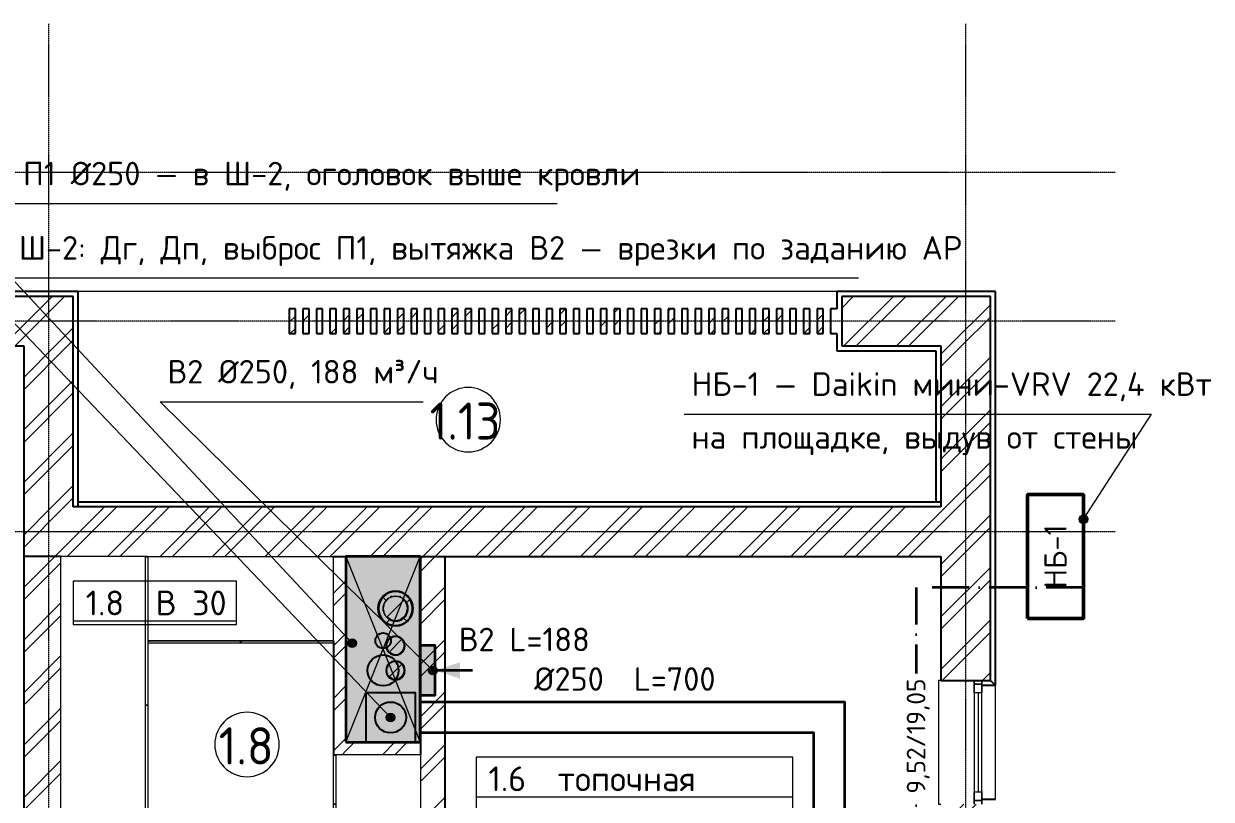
# Model space of a CAD drawing. Header units: millimetres. Extents: x -5016 to 22834, y -6019 to 18943.
# Drawn here: x 12400 to 21982, y 11640 to 17902 of the extents above; entities that cross this region are included whole.
import ezdxf
from ezdxf.enums import TextEntityAlignment as Align

# ---------------------------------------------------------------- set-up
doc = ezdxf.new("R2010")
doc.units = ezdxf.units.MM
doc.linetypes.add('ОВ_ШП', pattern=[460, 300, -80, 0, -80])
doc.linetypes.add('Осевая 12-2-2', pattern=[16, 12, -2, 0, -2])
for name, color, linetype, lineweight in [('A-AREA-IDEN', 8, 'Continuous', 13), ('A-COLS', 8, 'Continuous', 13), ('A-DETL-GENF', 9, 'Continuous', 13), ('A-FLOR', 9, 'Continuous', 13), ('A-GLAZ', 8, 'Continuous', 13), ('A-WALL', 8, 'Continuous', 13), ('A-WALL-PATT', 8, 'Continuous', 13), ('I-FURN', 9, 'Continuous', 13), ('S-GRID', 8, 'Continuous', 13), ('АР_подложка', 8, 'Continuous', 13), ('ОВ_В', 32, 'Continuous', 35), ('ОВ_Выброс', 8, 'Continuous', 35), ('ОВ_выноски', 7, 'Continuous', 18), ('ОВ_марки', 7, 'Continuous', 18), ('ОВ_Фреон', 6, 'Continuous', 35), ('ОВ_шахты', 7, 'Continuous', 35)]:
    doc.layers.add(name, color=color, linetype=linetype, lineweight=lineweight)
doc.styles.add('GOST', font='isocpeur.ttf', dxfattribs={"width": 0.9})
doc.styles.add('GOST Common', font='GOST_Common.ttf', dxfattribs={"height": 300})
pattern_1 = [(45, (0, 0), (-212.132, 212.132), []), (45, (0, 100), (-212.132, 212.132), [])]

# ---------------------------------------------------------------- blocks, each defined once
blk = doc.blocks.new('INT 18 Шкаф - INT 18 Шкаф-1611660-Этаж 1 - Планировка')
at = {"layer": 'I-FURN'}
for p, q in [((-400, 350), (400, 350)), ((-400, 350), (-400, -330)), ((400, -330), (400, 350)), ((400, -330), (-400, -330)), ((-398.5, -332), (-0.8, -332)), ((-398.5, -332), (-398.5, -350)), ((-0.8, -350), (-398.5, -350)), ((-0.8, -350), (-0.8, -332)), ((0.8, -332), (398.5, -332)), ((0.8, -332), (0.8, -350)), ((398.5, -350), (0.8, -350)), ((398.5, -350), (398.5, -332))]:
    blk.add_line(p, q, dxfattribs=at)
blk = doc.blocks.new('INT 20 Окно Прямоугольник 1ст - INT 20 Окно Прямоугольник 1ст 1000-3000h-1568821-Этаж 1 - Планировка')
at = {"layer": 'A-GLAZ'}
for p, q in [((460, 240), (-460, 240)), ((-500, 130), (-400, 130)), ((-470, 130), (-500, 130)), ((-470, 70), (-470, 130)), ((-400, 130), (-470, 130)), ((-470, 130), (-470, 70)), ((400, 130), (500, 130)), ((470, 130), (400, 130)), ((500, 130), (470, 130)), ((470, 130), (470, 70)), ((470, 70), (470, 130)), ((-500, 70), (-470, 70)), ((-400, 70), (-500, 70)), ((-470, 70), (-400, 70)), ((500, 70), (400, 70)), ((400, 70), (470, 70)), ((470, 70), (500, 70)), ((-500, -200), (-500, -220)), ((-500, -220), (500, -220)), ((500, -220), (500, -200))]:
    blk.add_line(p, q, dxfattribs=at)
blk = doc.blocks.new('INT 20 Откосы окон снаружи Прямоугольник - INT 20 Откосы окон снаружи Прямоугольник-1566574-Этаж 1 - Планировка')
at = {"layer": 'A-WALL', "lineweight": 25}
for p, q in [((-476.7, 30), (-476.7, -80)), ((443.3, -80), (443.3, 30))]:
    blk.add_line(p, q, dxfattribs=at)
blk = doc.blocks.new('INT 20 Створка - 05_ Правое поворотно-откидное-1566575-Этаж 1 - Планировка')
at = {"layer": 'A-GLAZ'}
for p, q in [((400, 30), (-400, 30)), ((-400, 30), (-400, -30)), ((400, 30), (-400, 30)), ((-400, 30), (-400, -30)), ((400, -30), (400, 30)), ((400, -30), (400, 30)), ((-400, 0), (400, 0)), ((-400, -30), (400, -30)), ((-400, -30), (400, -30))]:
    blk.add_line(p, q, dxfattribs=at)
blk = doc.blocks.new('INT 18 Шкаф - INT 18 Шкаф-1565127-Этаж 1 - Планировка')
at = {"layer": 'I-FURN'}
for p, q in [((-750, 350), (750, 350)), ((-750, 350), (-750, -330)), ((750, -330), (750, 350)), ((750, -330), (-750, -330)), ((-748.5, -332), (-0.8, -332)), ((-748.5, -332), (-748.5, -350)), ((-0.8, -350), (-748.5, -350)), ((-0.8, -350), (-0.8, -332)), ((0.8, -332), (748.5, -332)), ((0.8, -332), (0.8, -350)), ((748.5, -350), (0.8, -350)), ((748.5, -350), (748.5, -332))]:
    blk.add_line(p, q, dxfattribs=at)
blk = doc.blocks.new('INT 18 Шкаф - INT 18 Шкаф-1565469-Этаж 1 - Планировка')
at = {"layer": 'I-FURN'}
for p, q in [((-1200, 330), (-1200, -350)), ((-1200, 330), (1200, 330)), ((-1198.5, 350), (-1198.5, 332)), ((-0.8, 332), (-1198.5, 332)), ((-520, 350), (-0.8, 350)), ((-0.8, 332), (-0.8, 350)), ((0.8, 350), (1198.5, 350)), ((0.8, 350), (0.8, 332)), ((1198.5, 332), (0.8, 332)), ((1198.5, 332), (1198.5, 350)), ((1200, -350), (1200, 330)), ((1200, -350), (-1200, -350))]:
    blk.add_line(p, q, dxfattribs=at)
blk = doc.blocks.new('INT Марка помещения - Номер помещения _ Площадь _ Имя-1615504-Этаж 1 - Планировка')
at = {"layer": 'A-AREA-IDEN'}
for start, end in [(360, 180), (180, 360)]:
    blk.add_arc((0, 0), 2.6, start, end, dxfattribs=at)
blk = doc.blocks.new('АР_План_1_этажа')
at = {"layer": 'A-COLS'}
h = blk.add_hatch(dxfattribs=at)
h.set_pattern_fill('FP_3', color=256, style=0, pattern_type=2)
h.set_pattern_definition([(45, (0, 0), (-141.4214, 141.4214), []), (135, (0, 0), (-141.4214, -141.4214), [])])
h.paths.add_polyline_path([(17568.2, 17714.6), (17607.1, 17720.2), (17642.8, 17736.6), (17672.5, 17762.3), (17693.7, 17795.3), (17704.8, 17833), (17704.8, 17872.3), (17693.1, 17910.9), (17672.5, 17943), (17642.8, 17968.7), (17607.1, 17985.1), (17568.2, 17990.6), (17529.3, 17985.1), (17493.6, 17968.7), (17463.9, 17943), (17442.7, 17910), (17431.6, 17872.3), (17431.6, 17833), (17442.7, 17795.3), (17463.9, 17762.3), (17493.6, 17736.6), (17529.3, 17720.2)])
h.paths.add_polyline_path([(17568.2, 17752.6), (17534, 17758.7), (17503.9, 17776), (17481.6, 17802.6), (17471.6, 17826.8), (17468.2, 17852.6), (17471.6, 17878.5), (17481.6, 17902.6), (17497.5, 17923.4), (17518.2, 17939.2), (17542.3, 17949.2), (17568.2, 17952.6), (17594.1, 17949.2), (17618.2, 17939.2), (17638.1, 17922.5), (17654.8, 17902.6), (17666.7, 17870), (17666.7, 17835.3), (17654.8, 17802.6), (17632.5, 17776), (17602.4, 17758.7)])
at = {"layer": 'A-DETL-GENF'}
for points in [[(17497.5, 17781.9), (17638.9, 17923.4), (17618.2, 17939.2), (17594.1, 17949.2), (17568.2, 17952.6), (17542.3, 17949.2), (17518.2, 17939.2), (17497.5, 17923.4), (17481.6, 17902.6), (17471.6, 17878.5), (17468.2, 17852.6), (17471.6, 17826.8), (17481.6, 17802.6)], [(17516.6, 17501), (17619.8, 17604.3), (17604.7, 17615.9), (17587.1, 17623.2), (17568.2, 17625.6), (17549.3, 17623.2), (17531.7, 17615.9), (17516.6, 17604.3), (17505, 17589.1), (17497.7, 17571.5), (17495.2, 17552.6), (17497.7, 17533.7), (17505, 17516.1)], [(17516.6, 17301), (17619.8, 17404.3), (17604.7, 17415.9), (17587.1, 17423.2), (17568.2, 17425.6), (17549.3, 17423.2), (17531.7, 17415.9), (17516.6, 17404.3), (17503.7, 17386), (17497.7, 17371.5), (17495.2, 17352.6), (17497.7, 17333.7), (17505, 17316.1)]]:
    blk.add_hatch(color=256, dxfattribs=at).paths.add_polyline_path(points)
at = {"layer": 'A-WALL-PATT', "lineweight": 9}
h = blk.add_hatch(dxfattribs=at)
h.set_pattern_fill('FP_1', color=256, style=0, pattern_type=2)
h.set_pattern_definition(pattern_1)
h.paths.add_polyline_path([(14929.8, 19972.6), (14968.2, 19972.6), (14968.2, 20372.6), (14428.2, 20372.6), (14428.2, 19972.6), (14568.2, 19972.6)])
h.paths.add_polyline_path([(11868.2, 19972.6), (12008.2, 19972.6), (12008.2, 20372.6), (11868.2, 20372.6), (11868.2, 20242.6)])
h = blk.add_hatch(dxfattribs=at)
h.set_pattern_fill('FP_1', color=256, style=0, pattern_type=2)
h.set_pattern_definition(pattern_1)
h.paths.add_polyline_path([(21968.2, 19972.6), (22368.2, 19972.6), (22368.2, 20372.6), (21168.2, 20372.6), (21168.2, 19972.6)])
h = blk.add_hatch(dxfattribs=at)
h.set_pattern_fill('FP_1', color=256, style=0, pattern_type=2)
h.set_pattern_definition(pattern_1)
h.paths.add_polyline_path([(16710.8, 20072.6), (16760.8, 20072.6), (16760.8, 20272.6), (16710.8, 20272.6)])
h = blk.add_hatch(dxfattribs=at)
h.set_pattern_fill('FP_1', color=256, style=0, pattern_type=2)
h.set_pattern_definition(pattern_1)
h.paths.add_polyline_path([(16820, 20072.6), (16870, 20072.6), (16870, 20272.6), (16820, 20272.6)])
h = blk.add_hatch(dxfattribs=at)
h.set_pattern_fill('FP_1', color=256, style=0, pattern_type=2)
h.set_pattern_definition(pattern_1)
h.paths.add_polyline_path([(17038.4, 20072.6), (17088.4, 20072.6), (17088.4, 20272.6), (17038.4, 20272.6)])
h = blk.add_hatch(dxfattribs=at)
h.set_pattern_fill('FP_1', color=256, style=0, pattern_type=2)
h.set_pattern_definition(pattern_1)
h.paths.add_polyline_path([(17147.6, 20072.6), (17197.6, 20072.6), (17197.6, 20272.6), (17147.6, 20272.6)])
h = blk.add_hatch(dxfattribs=at)
h.set_pattern_fill('FP_1', color=256, style=0, pattern_type=2)
h.set_pattern_definition(pattern_1)
h.paths.add_polyline_path([(17256.8, 20072.6), (17306.8, 20072.6), (17306.8, 20272.6), (17256.8, 20272.6)])
h = blk.add_hatch(dxfattribs=at)
h.set_pattern_fill('FP_1', color=256, style=0, pattern_type=2)
h.set_pattern_definition(pattern_1)
h.paths.add_polyline_path([(17475.1, 20072.6), (17525.1, 20072.6), (17525.1, 20272.6), (17475.1, 20272.6)])
h = blk.add_hatch(dxfattribs=at)
h.set_pattern_fill('FP_1', color=256, style=0, pattern_type=2)
h.set_pattern_definition(pattern_1)
h.paths.add_polyline_path([(17584.3, 20072.6), (17634.3, 20072.6), (17634.3, 20272.6), (17584.3, 20272.6)])
h = blk.add_hatch(dxfattribs=at)
h.set_pattern_fill('FP_1', color=256, style=0, pattern_type=2)
h.set_pattern_definition(pattern_1)
h.paths.add_polyline_path([(17693.5, 20072.6), (17743.5, 20072.6), (17743.5, 20272.6), (17693.5, 20272.6)])
h = blk.add_hatch(dxfattribs=at)
h.set_pattern_fill('FP_1', color=256, style=0, pattern_type=2)
h.set_pattern_definition(pattern_1)
h.paths.add_polyline_path([(17802.7, 20072.6), (17852.7, 20072.6), (17852.7, 20272.6), (17802.7, 20272.6)])
h = blk.add_hatch(dxfattribs=at)
h.set_pattern_fill('FP_1', color=256, style=0, pattern_type=2)
h.set_pattern_definition(pattern_1)
h.paths.add_polyline_path([(17911.9, 20072.6), (17961.9, 20072.6), (17961.9, 20272.6), (17911.9, 20272.6)])
h = blk.add_hatch(dxfattribs=at)
h.set_pattern_fill('FP_1', color=256, style=0, pattern_type=2)
h.set_pattern_definition(pattern_1)
h.paths.add_polyline_path([(18021.1, 20072.6), (18071.1, 20072.6), (18071.1, 20272.6), (18021.1, 20272.6)])
h = blk.add_hatch(dxfattribs=at)
h.set_pattern_fill('FP_1', color=256, style=0, pattern_type=2)
h.set_pattern_definition(pattern_1)
h.paths.add_polyline_path([(18130.2, 20072.6), (18180.2, 20072.6), (18180.2, 20272.6), (18130.2, 20272.6)])
h = blk.add_hatch(dxfattribs=at)
h.set_pattern_fill('FP_1', color=256, style=0, pattern_type=2)
h.set_pattern_definition(pattern_1)
h.paths.add_polyline_path([(18239.4, 20072.6), (18289.4, 20072.6), (18289.4, 20272.6), (18239.4, 20272.6)])
h = blk.add_hatch(dxfattribs=at)
h.set_pattern_fill('FP_1', color=256, style=0, pattern_type=2)
h.set_pattern_definition(pattern_1)
h.paths.add_polyline_path([(18348.6, 20072.6), (18398.6, 20072.6), (18398.6, 20272.6), (18348.6, 20272.6)])
h = blk.add_hatch(dxfattribs=at)
h.set_pattern_fill('FP_1', color=256, style=0, pattern_type=2)
h.set_pattern_definition(pattern_1)
h.paths.add_polyline_path([(18457.8, 20072.6), (18507.8, 20072.6), (18507.8, 20272.6), (18457.8, 20272.6)])
h = blk.add_hatch(dxfattribs=at)
h.set_pattern_fill('FP_1', color=256, style=0, pattern_type=2)
h.set_pattern_definition(pattern_1)
h.paths.add_polyline_path([(18567, 20072.6), (18617, 20072.6), (18617, 20272.6), (18567, 20272.6)])
h = blk.add_hatch(dxfattribs=at)
h.set_pattern_fill('FP_1', color=256, style=0, pattern_type=2)
h.set_pattern_definition(pattern_1)
h.paths.add_polyline_path([(18676.2, 20072.6), (18726.2, 20072.6), (18726.2, 20272.6), (18676.2, 20272.6)])
h = blk.add_hatch(dxfattribs=at)
h.set_pattern_fill('FP_1', color=256, style=0, pattern_type=2)
h.set_pattern_definition(pattern_1)
h.paths.add_polyline_path([(18785.3, 20072.6), (18835.3, 20072.6), (18835.3, 20272.6), (18785.3, 20272.6)])
h = blk.add_hatch(dxfattribs=at)
h.set_pattern_fill('FP_1', color=256, style=0, pattern_type=2)
h.set_pattern_definition(pattern_1)
h.paths.add_polyline_path([(18894.5, 20072.6), (18944.5, 20072.6), (18944.5, 20272.6), (18894.5, 20272.6)])
h = blk.add_hatch(dxfattribs=at)
h.set_pattern_fill('FP_1', color=256, style=0, pattern_type=2)
h.set_pattern_definition(pattern_1)
h.paths.add_polyline_path([(19112.9, 20072.6), (19162.9, 20072.6), (19162.9, 20272.6), (19112.9, 20272.6)])
h = blk.add_hatch(dxfattribs=at)
h.set_pattern_fill('FP_1', color=256, style=0, pattern_type=2)
h.set_pattern_definition(pattern_1)
h.paths.add_polyline_path([(19222.1, 20072.6), (19272.1, 20072.6), (19272.1, 20272.6), (19222.1, 20272.6)])
h = blk.add_hatch(dxfattribs=at)
h.set_pattern_fill('FP_1', color=256, style=0, pattern_type=2)
h.set_pattern_definition(pattern_1)
h.paths.add_polyline_path([(19331.3, 20072.6), (19381.3, 20072.6), (19381.3, 20272.6), (19331.3, 20272.6)])
h = blk.add_hatch(dxfattribs=at)
h.set_pattern_fill('FP_1', color=256, style=0, pattern_type=2)
h.set_pattern_definition(pattern_1)
h.paths.add_polyline_path([(19549.6, 20072.6), (19599.6, 20072.6), (19599.6, 20272.6), (19549.6, 20272.6)])
h = blk.add_hatch(dxfattribs=at)
h.set_pattern_fill('FP_1', color=256, style=0, pattern_type=2)
h.set_pattern_definition(pattern_1)
h.paths.add_polyline_path([(19658.8, 20072.6), (19708.8, 20072.6), (19708.8, 20272.6), (19658.8, 20272.6)])
h = blk.add_hatch(dxfattribs=at)
h.set_pattern_fill('FP_1', color=256, style=0, pattern_type=2)
h.set_pattern_definition(pattern_1)
h.paths.add_polyline_path([(19768, 20072.6), (19818, 20072.6), (19818, 20272.6), (19768, 20272.6)])
h = blk.add_hatch(dxfattribs=at)
h.set_pattern_fill('FP_1', color=256, style=0, pattern_type=2)
h.set_pattern_definition(pattern_1)
h.paths.add_polyline_path([(19986.4, 20072.6), (20036.4, 20072.6), (20036.4, 20272.6), (19986.4, 20272.6)])
h = blk.add_hatch(dxfattribs=at)
h.set_pattern_fill('FP_1', color=256, style=0, pattern_type=2)
h.set_pattern_definition(pattern_1)
h.paths.add_polyline_path([(20095.5, 20072.6), (20145.5, 20072.6), (20145.5, 20272.6), (20095.5, 20272.6)])
h = blk.add_hatch(dxfattribs=at)
h.set_pattern_fill('FP_1', color=256, style=0, pattern_type=2)
h.set_pattern_definition(pattern_1)
h.paths.add_polyline_path([(20204.7, 20072.6), (20254.7, 20072.6), (20254.7, 20272.6), (20204.7, 20272.6)])
h = blk.add_hatch(dxfattribs=at)
h.set_pattern_fill('FP_1', color=256, style=0, pattern_type=2)
h.set_pattern_definition(pattern_1)
h.paths.add_polyline_path([(20423.1, 20072.6), (20473.1, 20072.6), (20473.1, 20272.6), (20423.1, 20272.6)])
h = blk.add_hatch(dxfattribs=at)
h.set_pattern_fill('FP_1', color=256, style=0, pattern_type=2)
h.set_pattern_definition(pattern_1)
h.paths.add_polyline_path([(20532.3, 20072.6), (20582.3, 20072.6), (20582.3, 20272.6), (20532.3, 20272.6)])
h = blk.add_hatch(dxfattribs=at)
h.set_pattern_fill('FP_1', color=256, style=0, pattern_type=2)
h.set_pattern_definition(pattern_1)
h.paths.add_polyline_path([(20641.5, 20072.6), (20691.5, 20072.6), (20691.5, 20272.6), (20641.5, 20272.6)])
h = blk.add_hatch(dxfattribs=at)
h.set_pattern_fill('FP_1', color=256, style=0, pattern_type=2)
h.set_pattern_definition(pattern_1)
h.paths.add_polyline_path([(20859.8, 20072.6), (20909.8, 20072.6), (20909.8, 20272.6), (20859.8, 20272.6)])
h = blk.add_hatch(dxfattribs=at)
h.set_pattern_fill('FP_1', color=256, style=0, pattern_type=2)
h.set_pattern_definition(pattern_1)
h.paths.add_polyline_path([(20969, 20072.6), (21019, 20072.6), (21019, 20272.6), (20969, 20272.6)])
h = blk.add_hatch(dxfattribs=at)
h.set_pattern_fill('FP_1', color=256, style=0, pattern_type=2)
h.set_pattern_definition(pattern_1)
h.paths.add_polyline_path([(14568.2, 18672.6), (14968.2, 18672.6), (14968.2, 19972.6), (14568.2, 19972.6)])
h = blk.add_hatch(dxfattribs=at)
h.set_pattern_fill('FP_1', color=256, style=0, pattern_type=2)
h.set_pattern_definition(pattern_1)
h.paths.add_polyline_path([(22368.2, 18672.6), (22368.2, 19972.6), (21968.2, 19972.6), (21968.2, 18672.6), (22150.4, 18672.6)])
h = blk.add_hatch(dxfattribs=at)
h.set_pattern_fill('FP_1', color=256, style=0, pattern_type=2)
h.set_pattern_definition(pattern_1)
h.paths.add_polyline_path([(21968.2, 18272.6), (21968.2, 18672.6), (14568.2, 18672.6), (14568.2, 18272.6), (20706.2, 18272.6)])
h = blk.add_hatch(dxfattribs=at)
h.set_pattern_fill('FP_1', color=256, style=0, pattern_type=2)
h.set_pattern_definition(pattern_1)
h.paths.add_polyline_path([(21968.2, 5972.6), (22368.2, 5972.6), (22368.2, 7012.6), (22298.2, 7012.6), (22298.2, 8732.6), (22368.2, 8732.6), (22368.2, 10662.6), (22298.2, 10662.6), (22298.2, 12382.6), (22368.2, 12382.6), (22368.2, 14147.6), (21968.2, 14147.6), (21968.2, 12422.6), (22238.2, 12422.6), (22238.2, 10622.6), (21968.2, 10622.6), (21968.2, 8772.6), (22238.2, 8772.6), (22238.2, 6972.6), (21968.2, 6972.6), (21968.2, 6100.5)])
h.paths.add_polyline_path([(22368.2, 15247.6), (22368.2, 16272.6), (21968.2, 16272.6), (21968.2, 15247.6)])
h.paths.add_polyline_path([(21968.2, 17272.6), (22368.2, 17272.6), (22368.2, 18672.6), (21968.2, 18672.6), (21968.2, 18173.4)])
h = blk.add_hatch(dxfattribs=at)
h.set_pattern_fill('FP_1', color=256, style=0, pattern_type=2)
h.set_pattern_definition(pattern_1)
h.paths.add_polyline_path([(14868.2, 5972.6), (14868.2, 7372.6), (14568.2, 7372.6), (14568.2, 5972.6)])
h.paths.add_polyline_path([(14868.2, 8272.6), (14868.2, 13947.6), (14568.2, 13947.6), (14568.2, 8272.6)])
h.paths.add_polyline_path([(14568.2, 15447.6), (14868.2, 15447.6), (14868.2, 18272.6), (14568.2, 18272.6), (14568.2, 15872.6)])
h = blk.add_hatch(dxfattribs=at)
h.set_pattern_fill('FP_1', color=256, style=0, pattern_type=2)
h.set_pattern_definition(pattern_1)
h.paths.add_polyline_path([(17168.2, 16672.6), (17168.2, 18272.6), (17068.2, 18272.6), (17068.2, 16672.6), (17088.2, 16672.6)])
h = blk.add_hatch(dxfattribs=at)
h.set_pattern_fill('FP_1', color=256, style=0, pattern_type=2)
h.set_pattern_definition(pattern_1)
h.paths.add_polyline_path([(17968.2, 13722.6), (17968.2, 14247.6), (17768.2, 14247.6), (17768.2, 13722.6), (17818, 13722.6)])
h.paths.add_polyline_path([(17768.2, 15147.6), (17968.2, 15147.6), (17968.2, 18272.6), (17768.2, 18272.6), (17768.2, 15672.6)])
h = blk.add_hatch(dxfattribs=at)
h.set_pattern_fill('FP_1', color=256, style=0, pattern_type=2)
h.set_pattern_definition(pattern_1)
h.paths.add_polyline_path([(17168.2, 16772.6), (17168.2, 16672.6), (17768.2, 16672.6), (17768.2, 16772.6)])
at = {"layer": 'A-COLS', "lineweight": 25}
for centre, radius, start, end in [((17568.2, 17852.6), 140, 90, 270), ((17568.2, 17852.6), 138, 90, 270), ((17568.2, 17852.6), 138, 90, 270), ((17568.2, 17852.6), 100, 126.64542, 132.02301), ((17568.2, 17852.6), 100, 126.64542, 132.02301), ((17568.2, 17852.6), 100, 107.97699, 113.35458), ((17568.2, 17852.6), 100, 107.97699, 113.35458), ((17568.2, 17852.6), 140, 270, 90), ((17568.2, 17852.6), 138, 270, 90), ((17568.2, 17852.6), 138, 270, 90), ((17568.2, 17852.6), 100, 270, 44.96173), ((17568.2, 17852.6), 100, 270, 44.96173), ((17568.2, 17852.6), 98, 270, 44.23197), ((17568.2, 17852.6), 100, 66.64542, 72.02301), ((17568.2, 17852.6), 100, 66.64542, 72.02301), ((17568.2, 17852.6), 100, 47.97699, 53.35458), ((17568.2, 17852.6), 100, 47.97699, 53.35458), ((17568.2, 17852.6), 100, 167.97699, 173.35458), ((17568.2, 17852.6), 100, 167.97699, 173.35458), ((17568.2, 17852.6), 100, 186.64542, 192.02301), ((17568.2, 17852.6), 100, 186.64542, 192.02301), ((17568.2, 17852.6), 100, 224.96173, 270), ((17568.2, 17852.6), 100, 224.96173, 270), ((17568.2, 17852.6), 98, 224.96173, 270), ((17568.2, 17552.6), 75, 90, 270), ((17568.2, 17552.6), 73, 154.97124, 160.02876), ((17568.2, 17552.6), 73, 109.97124, 115.02876), ((17568.2, 17552.6), 75, 270, 90), ((17568.2, 17552.6), 73, 270, 45), ((17568.2, 17552.6), 73, 64.97124, 70.02876), ((17568.2, 17552.6), 73, 199.97124, 205.02876), ((17568.2, 17552.6), 73, 225, 270), ((17568.2, 17352.6), 75, 90, 270), ((17568.2, 17352.6), 73, 154.97124, 160.02876), ((17568.2, 17352.6), 73, 109.97124, 115.02876), ((17568.2, 17352.6), 75, 270, 90), ((17568.2, 17352.6), 73, 270, 45), ((17568.2, 17352.6), 73, 64.97124, 70.02876), ((17568.2, 17352.6), 73, 199.97124, 205.02876), ((17568.2, 17352.6), 73, 225, 270)]:
    blk.add_arc(centre, radius, start, end, dxfattribs=at)
at = {"layer": 'A-DETL-GENF'}
for p, q in [((17497.5, 17781.9), (17638.9, 17923.4)), ((17516.6, 17501), (17619.8, 17604.3)), ((17516.6, 17301), (17619.8, 17404.3))]:
    blk.add_line(p, q, dxfattribs=at)
for centre, radius in [((17568.2, 17852.6), 100), ((17568.2, 17552.6), 73), ((17568.2, 17352.6), 73)]:
    blk.add_arc(centre, radius, 45, 225, dxfattribs=at)
at = {"layer": 'A-FLOR'}
blk.add_line((21128.2, 20412.6), (15008.2, 20412.6), dxfattribs=at)
at = {"layer": 'A-WALL', "lineweight": 25}
for p, q in [((15008.2, 20412.6), (14388.2, 20412.6)), ((15008.2, 18672.6), (15008.2, 20412.6)), ((21128.2, 20412.6), (21128.2, 20272.6)), ((22408.2, 20412.6), (21128.2, 20412.6)), ((22408.2, 17232.6), (22408.2, 20412.6)), ((14968.2, 20372.6), (14428.2, 20372.6)), ((14968.2, 18672.6), (14968.2, 20372.6)), ((22368.2, 20372.6), (21168.2, 20372.6)), ((21168.2, 20372.6), (21168.2, 19972.6)), ((22368.2, 17272.6), (22368.2, 20372.6)), ((16710.8, 20272.6), (16710.8, 20072.6)), ((16760.8, 20272.6), (16710.8, 20272.6)), ((16760.8, 20072.6), (16760.8, 20272.6)), ((16820, 20272.6), (16820, 20072.6)), ((16870, 20272.6), (16820, 20272.6)), ((16870, 20072.6), (16870, 20272.6)), ((16929.2, 20272.6), (16929.2, 20072.6)), ((16979.2, 20272.6), (16929.2, 20272.6)), ((16979.2, 20072.6), (16979.2, 20272.6)), ((17038.4, 20272.6), (17038.4, 20072.6)), ((17088.4, 20272.6), (17038.4, 20272.6)), ((17088.4, 20072.6), (17088.4, 20272.6)), ((17147.6, 20272.6), (17147.6, 20072.6)), ((17197.6, 20272.6), (17147.6, 20272.6)), ((17197.6, 20072.6), (17197.6, 20272.6)), ((17256.8, 20272.6), (17256.8, 20072.6)), ((17306.8, 20272.6), (17256.8, 20272.6)), ((17306.8, 20072.6), (17306.8, 20272.6)), ((17365.9, 20272.6), (17365.9, 20072.6)), ((17415.9, 20272.6), (17365.9, 20272.6)), ((17415.9, 20072.6), (17415.9, 20272.6)), ((17475.1, 20272.6), (17475.1, 20072.6)), ((17525.1, 20272.6), (17475.1, 20272.6)), ((17525.1, 20072.6), (17525.1, 20272.6)), ((17584.3, 20272.6), (17584.3, 20072.6)), ((17634.3, 20272.6), (17584.3, 20272.6)), ((17634.3, 20072.6), (17634.3, 20272.6)), ((17693.5, 20272.6), (17693.5, 20072.6)), ((17743.5, 20272.6), (17693.5, 20272.6)), ((17743.5, 20072.6), (17743.5, 20272.6)), ((17802.7, 20272.6), (17802.7, 20072.6)), ((17852.7, 20272.6), (17802.7, 20272.6)), ((17852.7, 20072.6), (17852.7, 20272.6)), ((17911.9, 20272.6), (17911.9, 20072.6)), ((17961.9, 20272.6), (17911.9, 20272.6)), ((17961.9, 20072.6), (17961.9, 20272.6)), ((18021.1, 20272.6), (18021.1, 20072.6)), ((18071.1, 20272.6), (18021.1, 20272.6)), ((18071.1, 20072.6), (18071.1, 20272.6)), ((18130.2, 20272.6), (18130.2, 20072.6)), ((18180.2, 20272.6), (18130.2, 20272.6)), ((18180.2, 20072.6), (18180.2, 20272.6)), ((18239.4, 20272.6), (18239.4, 20072.6)), ((18289.4, 20272.6), (18239.4, 20272.6)), ((18289.4, 20072.6), (18289.4, 20272.6)), ((18348.6, 20272.6), (18348.6, 20072.6)), ((18398.6, 20272.6), (18348.6, 20272.6)), ((18398.6, 20072.6), (18398.6, 20272.6)), ((18457.8, 20272.6), (18457.8, 20072.6)), ((18507.8, 20272.6), (18457.8, 20272.6)), ((18507.8, 20072.6), (18507.8, 20272.6)), ((18567, 20272.6), (18567, 20072.6)), ((18617, 20272.6), (18567, 20272.6)), ((18617, 20072.6), (18617, 20272.6)), ((18676.2, 20272.6), (18676.2, 20072.6)), ((18726.2, 20272.6), (18676.2, 20272.6)), ((18726.2, 20072.6), (18726.2, 20272.6)), ((18785.3, 20272.6), (18785.3, 20072.6)), ((18835.3, 20272.6), (18785.3, 20272.6)), ((18835.3, 20072.6), (18835.3, 20272.6)), ((18894.5, 20272.6), (18894.5, 20072.6)), ((18944.5, 20272.6), (18894.5, 20272.6)), ((18944.5, 20072.6), (18944.5, 20272.6)), ((19003.7, 20272.6), (19003.7, 20072.6)), ((19053.7, 20272.6), (19003.7, 20272.6)), ((19053.7, 20072.6), (19053.7, 20272.6)), ((19112.9, 20272.6), (19112.9, 20072.6)), ((19162.9, 20272.6), (19112.9, 20272.6)), ((19162.9, 20072.6), (19162.9, 20272.6)), ((19222.1, 20272.6), (19222.1, 20072.6)), ((19272.1, 20272.6), (19222.1, 20272.6)), ((19272.1, 20072.6), (19272.1, 20272.6)), ((19331.3, 20272.6), (19331.3, 20072.6)), ((19381.3, 20272.6), (19331.3, 20272.6)), ((19381.3, 20072.6), (19381.3, 20272.6)), ((19440.4, 20272.6), (19440.4, 20072.6)), ((19490.4, 20272.6), (19440.4, 20272.6)), ((19490.4, 20072.6), (19490.4, 20272.6)), ((19549.6, 20272.6), (19549.6, 20072.6)), ((19599.6, 20272.6), (19549.6, 20272.6)), ((19599.6, 20072.6), (19599.6, 20272.6)), ((19658.8, 20272.6), (19658.8, 20072.6)), ((19708.8, 20272.6), (19658.8, 20272.6)), ((19708.8, 20072.6), (19708.8, 20272.6)), ((19768, 20272.6), (19768, 20072.6)), ((19818, 20272.6), (19768, 20272.6)), ((19818, 20072.6), (19818, 20272.6)), ((19877.2, 20272.6), (19877.2, 20072.6)), ((19927.2, 20272.6), (19877.2, 20272.6)), ((19927.2, 20072.6), (19927.2, 20272.6)), ((19986.4, 20272.6), (19986.4, 20072.6)), ((20036.4, 20272.6), (19986.4, 20272.6)), ((20036.4, 20072.6), (20036.4, 20272.6)), ((20095.5, 20272.6), (20095.5, 20072.6)), ((20145.5, 20272.6), (20095.5, 20272.6)), ((20145.5, 20072.6), (20145.5, 20272.6)), ((20204.7, 20272.6), (20204.7, 20072.6)), ((20254.7, 20272.6), (20204.7, 20272.6)), ((20254.7, 20072.6), (20254.7, 20272.6)), ((20313.9, 20272.6), (20313.9, 20072.6)), ((20363.9, 20272.6), (20313.9, 20272.6)), ((20363.9, 20072.6), (20363.9, 20272.6)), ((20423.1, 20272.6), (20423.1, 20072.6)), ((20473.1, 20272.6), (20423.1, 20272.6)), ((20473.1, 20072.6), (20473.1, 20272.6)), ((20532.3, 20272.6), (20532.3, 20072.6)), ((20582.3, 20272.6), (20532.3, 20272.6)), ((20582.3, 20072.6), (20582.3, 20272.6)), ((20641.5, 20272.6), (20641.5, 20072.6)), ((20691.5, 20272.6), (20641.5, 20272.6)), ((20691.5, 20072.6), (20691.5, 20272.6)), ((20750.6, 20272.6), (20750.6, 20072.6)), ((20800.6, 20272.6), (20750.6, 20272.6)), ((20800.6, 20072.6), (20800.6, 20272.6)), ((20859.8, 20272.6), (20859.8, 20072.6)), ((20909.8, 20272.6), (20859.8, 20272.6)), ((20909.8, 20072.6), (20909.8, 20272.6)), ((20969, 20272.6), (20969, 20072.6)), ((21019, 20272.6), (20969, 20272.6)), ((21019, 20072.6), (21019, 20272.6)), ((21078.2, 20272.6), (21078.2, 20072.6)), ((21128.2, 20272.6), (21078.2, 20272.6)), ((16710.8, 20072.6), (16760.8, 20072.6)), ((16820, 20072.6), (16870, 20072.6)), ((16929.2, 20072.6), (16979.2, 20072.6)), ((17038.4, 20072.6), (17088.4, 20072.6)), ((17147.6, 20072.6), (17197.6, 20072.6)), ((17256.8, 20072.6), (17306.8, 20072.6)), ((17365.9, 20072.6), (17415.9, 20072.6)), ((17475.1, 20072.6), (17525.1, 20072.6)), ((17584.3, 20072.6), (17634.3, 20072.6)), ((17693.5, 20072.6), (17743.5, 20072.6)), ((17802.7, 20072.6), (17852.7, 20072.6)), ((17911.9, 20072.6), (17961.9, 20072.6)), ((18021.1, 20072.6), (18071.1, 20072.6)), ((18130.2, 20072.6), (18180.2, 20072.6)), ((18239.4, 20072.6), (18289.4, 20072.6)), ((18348.6, 20072.6), (18398.6, 20072.6)), ((18457.8, 20072.6), (18507.8, 20072.6)), ((18567, 20072.6), (18617, 20072.6)), ((18676.2, 20072.6), (18726.2, 20072.6)), ((18785.3, 20072.6), (18835.3, 20072.6)), ((18894.5, 20072.6), (18944.5, 20072.6)), ((19003.7, 20072.6), (19053.7, 20072.6)), ((19112.9, 20072.6), (19162.9, 20072.6)), ((19222.1, 20072.6), (19272.1, 20072.6)), ((19331.3, 20072.6), (19381.3, 20072.6)), ((19440.4, 20072.6), (19490.4, 20072.6)), ((19549.6, 20072.6), (19599.6, 20072.6)), ((19658.8, 20072.6), (19708.8, 20072.6)), ((19768, 20072.6), (19818, 20072.6)), ((19877.2, 20072.6), (19927.2, 20072.6)), ((19986.4, 20072.6), (20036.4, 20072.6)), ((20095.5, 20072.6), (20145.5, 20072.6)), ((20204.7, 20072.6), (20254.7, 20072.6)), ((20313.9, 20072.6), (20363.9, 20072.6)), ((20423.1, 20072.6), (20473.1, 20072.6)), ((20532.3, 20072.6), (20582.3, 20072.6)), ((20641.5, 20072.6), (20691.5, 20072.6)), ((20750.6, 20072.6), (20800.6, 20072.6)), ((20859.8, 20072.6), (20909.8, 20072.6)), ((20969, 20072.6), (21019, 20072.6)), ((21078.2, 20072.6), (21128.2, 20072.6)), ((21128.2, 20072.6), (21128.2, 19932.6)), ((14428.2, 19972.6), (14568.2, 19972.6)), ((14568.2, 19972.6), (14568.2, 15447.6)), ((21128.2, 19932.6), (21928.2, 19932.6)), ((21168.2, 19972.6), (21968.2, 19972.6)), ((21928.2, 19932.6), (21928.2, 18712.6)), ((21968.2, 19972.6), (21968.2, 18672.6)), ((21968.2, 18712.6), (15008.2, 18712.6)), ((21968.2, 18672.6), (14968.2, 18672.6)), ((14868.2, 18272.6), (14568.2, 18272.6)), ((15548.2, 18272.6), (15568.2, 18272.6)), ((17068.2, 18272.6), (21968.2, 18272.6)), ((17168.2, 16772.6), (17168.2, 18272.6)), ((17768.2, 18272.6), (17768.2, 16672.6)), ((17968.2, 15147.6), (17968.2, 18272.6)), ((21968.2, 18272.6), (21968.2, 17272.6)), ((17068.2, 17592.6), (17068.2, 16672.6)), ((21968.2, 17272.6), (22368.2, 17272.6)), ((22368.2, 17272.6), (22408.2, 17232.6)), ((17768.2, 16772.6), (17168.2, 16772.6)), ((17068.2, 16672.6), (17088.2, 16672.6))]:
    blk.add_line(p, q, dxfattribs=at)
at = {"layer": 'S-GRID', "color": 251, "linetype": 'Осевая 12-2-2', "true_color": 0x646464}
for p, q in [((14768.2, 22574.8), (14768.2, -1346.2)), ((22168.2, 22574.8), (22168.2, -1346.2)), ((23375.6, 21372.6), (-1176.1, 21372.6)), ((23375.6, 20172.6), (-1176.1, 20172.6)), ((23375.6, 18472.6), (-1176.1, 18472.6))]:
    blk.add_line(p, q, dxfattribs=at)
at = {"layer": 'A-AREA-IDEN', "xscale": 99.99999999999993, "yscale": 99.99999999999993, "zscale": 99.99999999999993}
for p in [(18154.8, 19377.7), (16369.9, 16754.9)]:
    blk.add_blockref('INT Марка помещения - Номер помещения _ Площадь _ Имя-1615504-Этаж 1 - Планировка', p, dxfattribs=at)
at = {"layer": 'A-GLAZ', "rotation": 269.9999999999999}
for name, p in [('INT 20 Окно Прямоугольник 1ст - INT 20 Окно Прямоугольник 1ст 1000-3000h-1568821-Этаж 1 - Планировка', (22168.2, 16772.6)), ('INT 20 Створка - 05_ Правое поворотно-откидное-1566575-Этаж 1 - Планировка', (22268.2, 16772.6))]:
    blk.add_blockref(name, p, dxfattribs=at)
at = {"layer": 'A-WALL', "lineweight": 25, "rotation": 269.9999999999999}
blk.add_blockref('INT 20 Откосы окон снаружи Прямоугольник - INT 20 Откосы окон снаружи Прямоугольник-1566574-Этаж 1 - Планировка', (22378.2, 16755.9), dxfattribs=at)
at = {"layer": 'I-FURN'}
for name, p, rotation in [('INT 18 Шкаф - INT 18 Шкаф-1565469-Этаж 1 - Планировка', (15218.2, 17072.6), 270.0000000000002), ('INT 18 Шкаф - INT 18 Шкаф-1611660-Этаж 1 - Планировка', (17418.2, 16272.6), 269.9999999999993)]:
    blk.add_blockref(name, p, dxfattribs=dict(at, rotation=rotation))
blk.add_blockref('INT 18 Шкаф - INT 18 Шкаф-1565127-Этаж 1 - Планировка', (16318.2, 17922.6), dxfattribs=at)
at = {"layer": 'A-AREA-IDEN', "char_height": 300, "attachment_point": 1, "style": 'GOST Common'}
for s, insert, width in [('1.13', (17843.4, 19516.5), 761.603), ('1.8', (16141, 16893.7), 561.181)]:
    blk.add_mtext(s, dxfattribs=dict(at, insert=insert, width=width))

msp = doc.modelspace()

# ---------------------------------------------------------------- block references
at = {"layer": 'АР_подложка'}
msp.add_blockref('АР_План_1_этажа', (-2168, -4673), dxfattribs=at)

# ---------------------------------------------------------------- next in the draw order: hatches: boundary and pattern name
at = {"layer": 'ОВ_В'}
for points in [[(15600, 12480), (15720, 12480), (15720, 12880), (15600, 12880)], [(15720, 12680), (15920, 12614), (15920, 12746)]]:
    msp.add_hatch(color=32, dxfattribs=at).paths.add_polyline_path(points)
at = {"layer": 'ОВ_выноски'}
h = msp.add_hatch(color=7, dxfattribs=at)
edge = h.paths.add_edge_path()
edge.add_arc((20950, 13900), 35, 0, 360)
h = msp.add_hatch(color=7, dxfattribs=at)
edge = h.paths.add_edge_path()
edge.add_arc((15050, 12900), 35, 0, 360)
h = msp.add_hatch(color=7, dxfattribs=at)
edge = h.paths.add_edge_path()
edge.add_arc((15700, 12680), 35, 0, 360)
h = msp.add_hatch(color=7, dxfattribs=at)
edge = h.paths.add_edge_path()
edge.add_arc((15360, 12300), 35, 0, 360)
at = {"layer": 'ОВ_шахты', "true_color": 0xffffff}
h = msp.add_hatch(color=7, dxfattribs=at)
h.dxf.hatch_style = 1
h.paths.add_polyline_path([(15000, 12100), (15600, 12100), (15600, 13600), (15000, 13600)])

# ---------------------------------------------------------------- next in the draw order: linework, layer by layer
at = {"layer": 'ОВ_В'}
msp.add_lwpolyline([(15600, 12480), (15720, 12480), (15720, 12880), (15600, 12880)], close=True, dxfattribs=at)
msp.add_lwpolyline([(16020, 12680), (15720, 12680)], dxfattribs=at)
at = {"layer": 'ОВ_Выброс'}
for points in [[(18400, 9825), (19025, 9825), (19025, 12425), (15600, 12425)], [(15600, 12425), (15600, 12175)], [(18400, 10075), (18775, 10075), (18775, 12175), (15600, 12175)]]:
    msp.add_lwpolyline(points, dxfattribs=at)
at = {"layer": 'ОВ_выноски'}
for points in [[(15360, 12300), (11400, 16450)], [(11400, 16450), (16703.2, 16450)], [(15050, 12900), (12300, 15850)], [(12300, 15850), (19134.6, 15850)], [(15700, 12680), (13500, 14850)], [(13500, 14850), (15622.6, 14850)], [(17728.2, 14750), (21500, 14750)], [(20950, 13900), (21500, 14750)]]:
    msp.add_lwpolyline(points, dxfattribs=at)
for centre in [(20950, 13900), (15050, 12900), (15700, 12680), (15360, 12300)]:
    msp.add_circle(centre, 35, dxfattribs=at)
at = {"layer": 'ОВ_марки'}
for points in [[(12800, 13050), (14116, 13050), (14116, 13400), (12800, 13400)], [(16050, 11340), (18606, 11340), (18606, 11980), (16050, 11980)]]:
    msp.add_lwpolyline(points, close=True, dxfattribs=at)
for points in [[(12800, 13080), (14116, 13080)], [(16050, 11660), (18606, 11660)]]:
    msp.add_lwpolyline(points, dxfattribs=at)
at = {"layer": 'ОВ_Фреон', "lineweight": 50}
msp.add_lwpolyline([(20500, 13100), (20950, 13100), (20950, 14100), (20500, 14100)], close=True, dxfattribs=at)
at = {"layer": 'ОВ_Фреон', "linetype": 'ОВ_ШП', "lineweight": 35}
msp.add_lwpolyline([(20950, 13350), (19600, 13350), (19600, 10950)], dxfattribs=at)
at = {"layer": 'ОВ_шахты'}
msp.add_lwpolyline([(15000, 12100), (15600, 12100), (15600, 13600), (15000, 13600)], close=True, dxfattribs=at)
at = {"layer": 'ОВ_шахты', "lineweight": 18}
for points in [[(15000, 12100), (15600, 13600)], [(15000, 13600), (15600, 12100)]]:
    msp.add_lwpolyline(points, dxfattribs=at)
at = {"layer": 'ОВ_шахты', "lineweight": 25}
msp.add_lwpolyline([(15160, 12100), (15560, 12100), (15560, 12500), (15160, 12500)], close=True, dxfattribs=at)
for centre, radius in [((15400, 13180), 140), ((15300, 12920), 62.5), ((15300, 12680), 125), ((15360, 12300), 125)]:
    msp.add_circle(centre, radius, dxfattribs=at)
at = {"layer": 'ОВ_шахты', "lineweight": 18}
msp.add_circle((15400, 13180), 100, dxfattribs=at)

# ---------------------------------------------------------------- next in the draw order: texts
at = {"layer": 'ОВ_В', "style": 'GOST'}
msp.add_text('В2 L=188', height=190, dxfattribs=at).set_placement((15910, 12930), align=Align.MIDDLE_LEFT)
at = {"layer": 'ОВ_Выброс', "style": 'GOST'}
msp.add_text('Ø250  L=700', height=190, rotation=360, dxfattribs=at).set_placement((17250, 12610.5), align=Align.MIDDLE_CENTER)
at = {"layer": 'ОВ_марки', "style": 'GOST'}
for s, p in [('Выброс П1 Ø250 — в Ш-2, оголовок выше кровли', (11460, 16540)), ('Ш-2: Дг, Дп, выброс П1, вытяжка В2 — врезки по заданию АР', (12360, 15940)), ('В2 Ø250, 188 м³/ч', (13560, 14940)), ('НБ-1 — Daikin мини-VRV 22,4 кВт', (17788.2, 14840))]:
    msp.add_text(s, height=190, dxfattribs=at).set_placement(p, align=Align.BOTTOM_LEFT)
msp.add_text('на площадке, выдув от стены', height=190, dxfattribs=at).set_placement((17788.2, 14660), align=Align.TOP_LEFT)
for s, p in [('1.8  В 30', (12900, 13225)), ('1.6  топочная', (16150, 11805))]:
    msp.add_text(s, height=200, dxfattribs=at).set_placement(p, align=Align.MIDDLE_LEFT)
at = {"layer": 'ОВ_Фреон', "style": 'GOST'}
msp.add_text('НБ-1', height=180, rotation=90, dxfattribs=at).set_placement((20725, 13600), align=Align.MIDDLE_CENTER)

# ---------------------------------------------------------------- next in the draw order: wipeouts: each hides what was drawn before it
msp.add_wipeout([(19502.5, 11645), (19697.5, 11645), (19697.5, 12655), (19502.5, 12655)])

# ---------------------------------------------------------------- next in the draw order: texts
msp.add_text('9,52/19,05', height=150, rotation=90, dxfattribs=at).set_placement((19600, 12150), align=Align.MIDDLE_CENTER)

doc.saveas('drawing.dxf')
